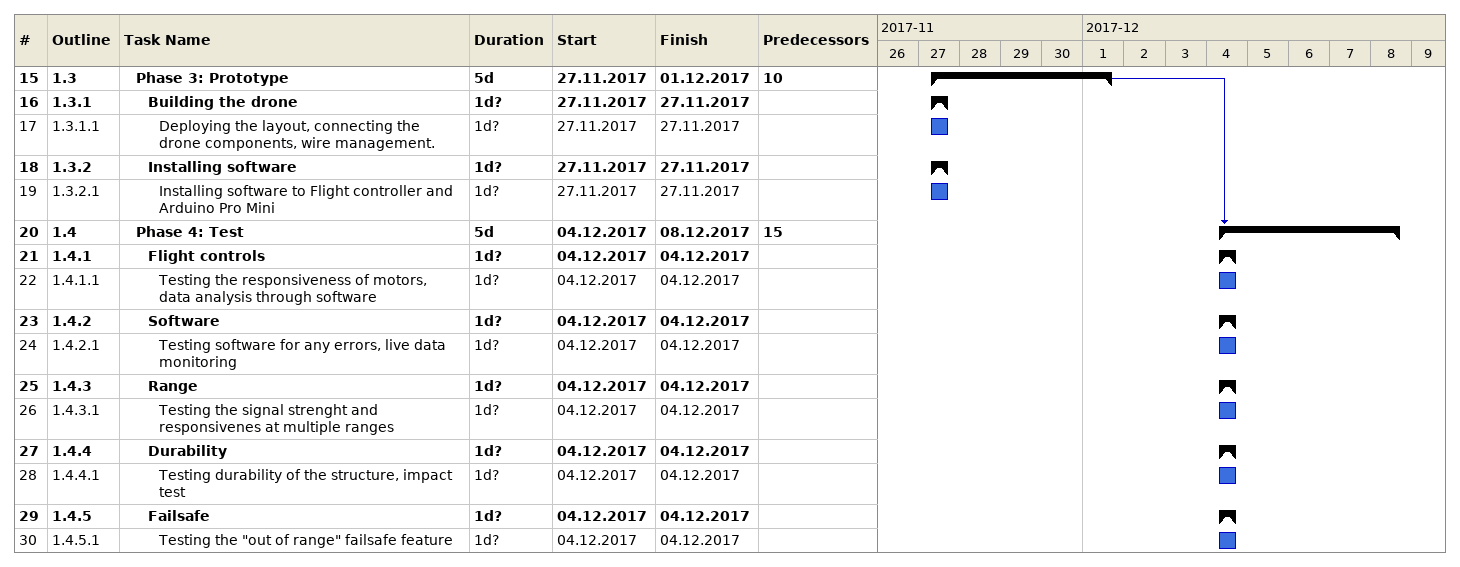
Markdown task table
| ID | WBS | Task | Duration | Start | Finish | Predecessors |
|---|---|---|---|---|---|---|
| 15 | 1.3 | **Phase 3: Prototype** | 5d | 2017-11-27 | 2017-12-01 | 10 |
| 16 | 1.3.1 | **Building the drone** | 1d? | 2017-11-27 | 2017-11-27 |  |
| 17 | 1.3.1.1 | Deploying the layout, connecting the drone components, wire management. | 1d? | 2017-11-27 | 2017-11-27 |  |
| 18 | 1.3.2 | **Installing software** | 1d? | 2017-11-27 | 2017-11-27 |  |
| 19 | 1.3.2.1 | Installing software to Flight controller and Arduino Pro Mini | 1d? | 2017-11-27 | 2017-11-27 |  |
| 20 | 1.4 | **Phase 4: Test** | 5d | 2017-12-04 | 2017-12-08 | 15 |
| 21 | 1.4.1 | **Flight controls** | 1d? | 2017-12-04 | 2017-12-04 |  |
| 22 | 1.4.1.1 | Testing the responsiveness of motors, data analysis through software | 1d? | 2017-12-04 | 2017-12-04 |  |
| 23 | 1.4.2 | **Software** | 1d? | 2017-12-04 | 2017-12-04 |  |
| 24 | 1.4.2.1 | Testing software for any errors, live data monitoring | 1d? | 2017-12-04 | 2017-12-04 |  |
| 25 | 1.4.3 | **Range** | 1d? | 2017-12-04 | 2017-12-04 |  |
| 26 | 1.4.3.1 | Testing the signal strenght and responsivenes at multiple ranges | 1d? | 2017-12-04 | 2017-12-04 |  |
| 27 | 1.4.4 | **Durability** | 1d? | 2017-12-04 | 2017-12-04 |  |
| 28 | 1.4.4.1 | Testing durability of the structure, impact test | 1d? | 2017-12-04 | 2017-12-04 |  |
| 29 | 1.4.5 | **Failsafe** | 1d? | 2017-12-04 | 2017-12-04 |  |
| 30 | 1.4.5.1 | Testing the "out of range" failsafe feature | 1d? | 2017-12-04 | 2017-12-04 |  |
